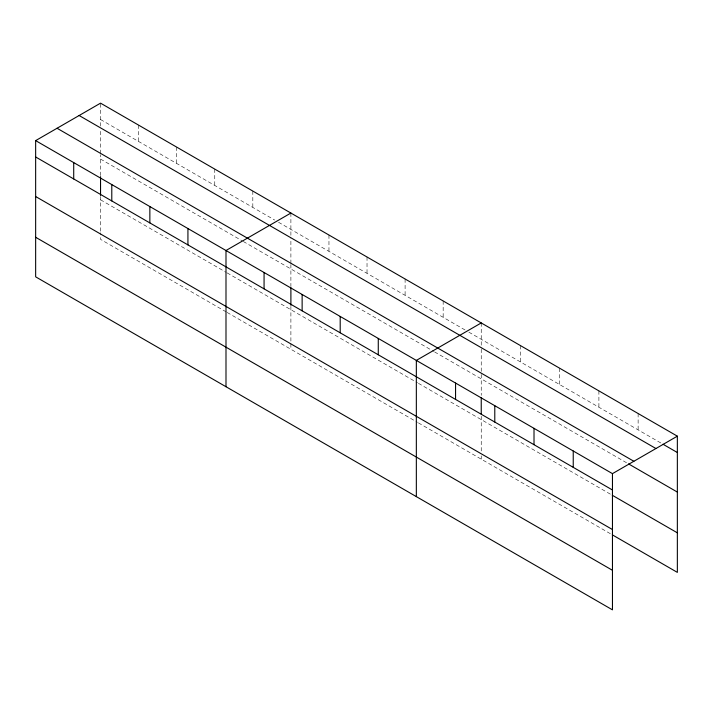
<?xml version="1.0" encoding="UTF-8"?>
<svg xmlns="http://www.w3.org/2000/svg" width="713" height="713" viewBox="0 0 713 713"><rect width="100%" height="100%" fill="white"/><g stroke="black" fill="none" stroke-linecap="round" stroke-linejoin="round"><path stroke-width="0.53" stroke-dasharray="3.56 2.67" d="M100.542 175.576L100.542 154.668M100.542 153.562L100.542 130.497M100.542 126.103L100.542 103.153M290.895 263.462L290.895 239.292M100.542 119.508L274.71 220.059M278.516 222.26L465.054 329.959M468.86 332.151L661.085 443.13M100.542 159.061L242.358 240.932M243.302 241.484L433.647 351.375M434.6 351.928L627.6 463.352M100.542 199.809L226.173 272.339M227.126 272.892L417.47 382.783M418.424 383.336L611.344 494.715M226.173 311.893L100.542 239.363L100.542 232.768M227.126 312.446L417.47 422.337M418.424 422.889L611.344 534.269M638.126 413.522L638.126 429.877M598.902 390.876L598.902 407.23M559.678 368.238L559.678 384.583M520.463 345.591L520.463 361.946M481.239 322.944L481.239 348.087M481.239 349.183L481.239 373.354M481.239 374.459L481.239 395.367M481.239 416.294L481.239 451.463M481.239 455.857L481.239 459.154M443.165 300.966L443.165 317.321M405.1 278.988L405.1 295.342M367.026 257.01L367.026 273.364M328.96 235.032L328.96 251.377M290.895 213.053L290.895 238.195M290.895 264.559L290.895 286.573M290.895 306.403L290.895 342.668M290.895 343.764L290.895 349.254M252.821 191.066L252.821 207.421M214.756 169.088L214.756 185.442M176.681 147.11L176.681 163.464M138.616 125.132L138.616 141.486M100.542 196.503L100.542 231.672"/><path stroke-width="1.07" d="M612.458 529.545L612.458 473.637L35.65 140.621L35.65 276.831L612.458 609.847L612.458 529.545L35.65 196.53M612.298 534.821L677.35 572.379L677.35 436.169L100.542 103.153L35.65 140.621M290.895 213.053L225.994 250.513L225.994 386.722M481.239 322.944L416.339 360.413L416.339 496.622M612.458 473.637L677.35 436.169M663.001 444.235L677.35 452.523M79.134 115.515L655.933 448.53M57.067 128.26L633.866 461.275M628.563 463.905L677.35 492.077M35.65 156.976L612.458 489.991M612.298 495.268L677.35 532.825M35.65 237.277L612.458 570.293M573.234 450.99L573.234 467.345M534.01 428.344L534.01 444.698M494.786 405.706L494.786 422.051M481.239 397.569L481.239 414.093M455.562 383.059L455.562 399.414M378.273 338.434L378.273 354.789M340.199 316.456L340.199 332.811M302.134 294.478L302.134 310.823M290.895 287.678L290.895 305.298M264.068 272.5L264.068 288.845M187.929 228.534L187.929 244.889M149.855 206.556L149.855 222.911M111.789 184.578L111.789 200.932M100.542 176.681L100.542 195.407M73.715 162.6L73.715 178.954"/></g></svg>
